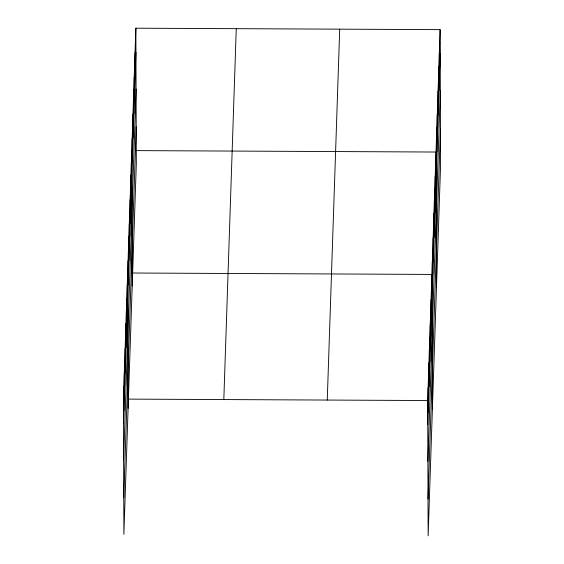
<?xml version="1.0" encoding="UTF-8"?>
<svg xmlns="http://www.w3.org/2000/svg" width="564" height="564" viewBox="0 0 564 564"><rect width="100%" height="100%" fill="white"/><g stroke="black" fill="none" stroke-linecap="round" stroke-linejoin="round"><path stroke-width="0.85" d="M135.861 28.2L123.41 399.093L123.883 534.362L136.326 163.468L135.861 28.2L440.117 29.638L440.59 164.907L428.139 535.8L427.674 400.532L440.117 29.638M123.495 423.275L135.938 52.381M123.622 459.928L136.072 89.041M123.756 497.702L136.199 126.808M223.816 399.566L236.267 28.672M327.261 400.059L339.711 29.166M427.752 424.713L440.202 53.82M427.886 461.373L440.329 90.48M428.013 499.14L440.463 128.247M136.079 150.616L436.014 152.033L436.487 287.302M131.969 273.011L431.904 274.428L432.376 409.697M128.599 399.115L427.674 400.532M439.709 41.877L439.793 66.058M439.3 54.116L439.384 78.297M438.884 66.355L438.968 90.536M438.475 78.6L438.559 102.775M438.066 90.839L438.15 115.014M437.657 103.078L437.742 127.252M437.241 115.317L437.326 139.498M436.832 127.556L436.917 151.737M436.423 139.794L436.508 163.976M435.598 164.272L435.683 188.454M435.189 176.511L435.274 200.692M434.781 188.75L434.865 212.931M434.365 200.988L434.449 225.17M433.956 213.234L434.04 237.409M433.547 225.473L433.631 249.648M433.138 237.712L433.222 261.886M432.722 249.951L432.807 274.132M432.313 262.189L432.398 286.371M431.481 287.041L431.566 311.215M431.058 299.646L431.143 323.828M430.635 312.259L430.72 336.44M430.212 324.871L430.297 349.053M429.789 337.476L429.874 361.658M429.366 350.089L429.451 374.27M428.943 362.701L429.028 386.883M428.52 375.314L428.605 399.488M428.097 387.919L428.182 412.101M135.445 40.439L135.529 64.62M135.036 52.678L135.12 76.859M134.627 64.916L134.711 89.098M134.211 77.155L134.295 101.337M133.802 89.394L133.887 113.575M133.393 101.64L133.478 125.814M132.984 113.879L133.069 138.053M132.568 126.117L132.653 150.292M132.159 138.356L132.244 162.538M131.75 150.595L132.223 285.863M131.341 162.834L131.426 187.015M130.926 175.073L131.01 199.254M130.517 187.311L130.601 211.493M130.108 199.55L130.192 223.732M129.692 211.789L129.776 235.971M129.283 224.028L129.368 248.209M128.874 236.274L128.959 260.448M128.465 248.512L128.55 272.687M128.049 260.751L128.134 284.926M127.64 272.99L128.113 408.258M127.217 285.596L127.302 309.777M126.794 298.208L126.879 322.389M126.371 310.82L126.456 335.002M125.948 323.433L126.033 347.607M125.525 336.038L125.61 360.22M125.102 348.651L125.187 372.832M124.679 361.263L124.764 385.438M124.256 373.869L124.341 398.05M123.833 386.481L123.918 410.662"/></g></svg>
